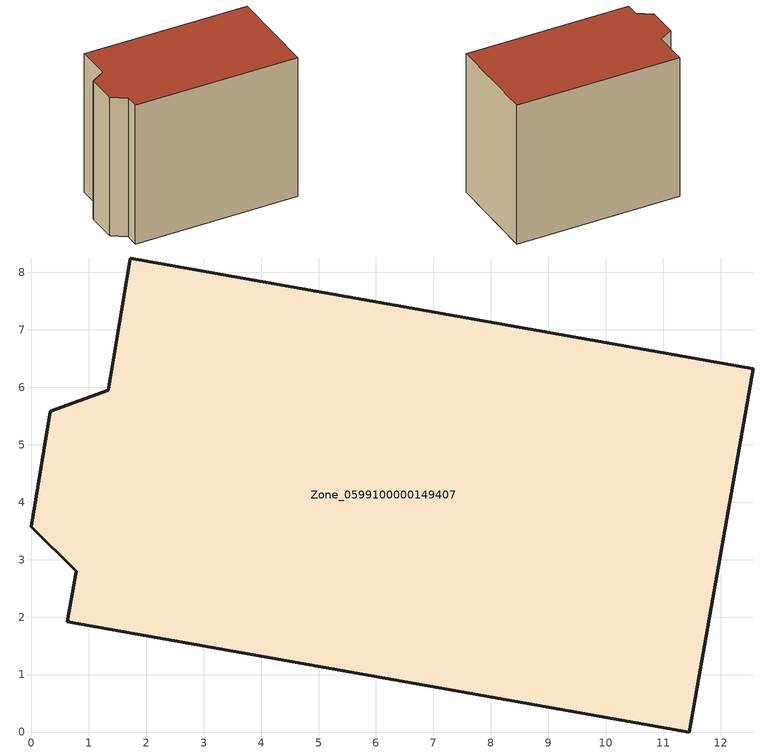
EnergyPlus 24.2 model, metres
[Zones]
Zone_0599100000149407
 floor ground (C_G): 12.57,6.32 11.45,0 0.63,1.92 0.78,2.8 0,3.57 0.33,5.58 1.34,5.95 1.72,8.25 z0
 wall outside (C_F): 1.34,5.95 0.33,5.58 0,3.57 0.78,2.8 0.63,1.92 11.45,0 12.57,6.32 1.72,8.25 1.34,5.95 z0:9.86
 roof outside (C_R): 12.57,6.32 1.72,8.25 1.34,5.95 0.33,5.58 0,3.57 0.78,2.8 0.63,1.92 11.45,0 z9.86
[BUILDING]
Pand.0599100000149407: North Axis=0; Terrain=City; Loads Convergence Tolerance Value=0.04; Temperature Convergence Tolerance Value=0.4; Solar Distribution=FullExterior; Maximum Number of Warmup Days=25; Minimum Number of Warmup Days=1
[Site:Location]
Rotterdam.The.Hague.AP_ZH_NLD Design_Conditions: Latitude=51.96; Longitude=4.45; Time Zone=1; Elevation=-4.5
[SITE:GROUNDTEMPERATURE:BUILDINGSURFACE]
18, 18, 18, 18, 18, 18, 18, 18, 18, 18, 18, 18
[MATERIAL] Thermal Absorptance=0.9; Solar Absorptance=0.7; Visible Absorptance=0.7
Name | Roughness | Thickness | Conductivity | Density | Specific Heat
G.TI.1946 | MediumSmooth | 0.15 | 1 | 540 | 1210
F.TI.1946 | Rough | 0.3 | 0.857143 | 1920 | 840
R.TI.1946 | MediumRough | 0.2 | 0.1 | 1500 | 1000
[CONSTRUCTION]
C_G: G.TI.1946
C_F: F.TI.1946
C_R: R.TI.1946
[ZONE]
Zone_0599100000149407: Type=1; Multiplier=1; Ceiling Height=Autocalculate; Volume=Autocalculate; Floor Area=autocalculate; Part of Total Floor Area=Yes
[ZONEINFILTRATION:DESIGNFLOWRATE]
Infil_Zone_0599100000149407: Zone or ZoneList or Space or SpaceList=Zone_0599100000149407; Schedule=AlwaysOn; Design Flow Rate Calculation Method=Flow/Area; Flow Rate per Floor Area=0.003; Constant Term Coefficient=1; Temperature Term Coefficient=0; Velocity Term Coefficient=0; Velocity Squared Term Coefficient=0
[HVACTEMPLATE:ZONE:IDEALLOADSAIRSYSTEM]
Zone_0599100000149407: Maximum Heating Supply Air Temperature=50; Minimum Cooling Supply Air Temperature=13; Maximum Heating Supply Air Humidity Ratio=0.0156; Minimum Cooling Supply Air Humidity Ratio=0.0077; Heating Limit=NoLimit; Cooling Limit=NoLimit; Dehumidification Control Type=ConstantSensibleHeatRatio; Cooling Sensible Heat Ratio=0.7; Dehumidification Setpoint=60; Humidification Control Type=None; Humidification Setpoint=30; Outdoor Air Method=None; Outdoor Air Flow Rate per Person=0.00944; Outdoor Air Flow Rate per Zone Floor Area=0; Outdoor Air Flow Rate per Zone=0; Demand Controlled Ventilation Type=None; Outdoor Air Economizer Type=NoEconomizer; Heat Recovery Type=None; Sensible Heat Recovery Effectiveness=0.7; Latent Heat Recovery Effectiveness=0.65
[ZONECONTROL:THERMOSTAT]
ThermostatControl_Zone_0599100000149407: Zone or ZoneList=Zone_0599100000149407; Control Type Schedule=DualSetpointControlType; Control 1=Thermostat_Zone_0599100000149407; Temperature Difference Between Cutout And Setpoint=0
[THERMOSTATSETPOINT:DUALSETPOINT]
Thermostat_Zone_0599100000149407: Heating Setpoint Temperature Schedule=HeatingSetpoint_Zone_0599100000149407; Cooling Setpoint Temperature Schedule=CoolingSetpoint_Zone_0599100000149407
[SCHEDULE:COMPACT]
HeatingSetpoint_Zone_0599100000149407: Through: 12/31, For: AllDays, Until: 24:00, 21
CoolingSetpoint_Zone_0599100000149407: Through: 12/31, For: AllDays, Until: 24:00, 24
DualSetpointControlType: Through: 12/31, For: AllDays, Until: 24:00, 4
AlwaysOn: Through: 12/31, For: AllDays, Until: 24:00, 1
